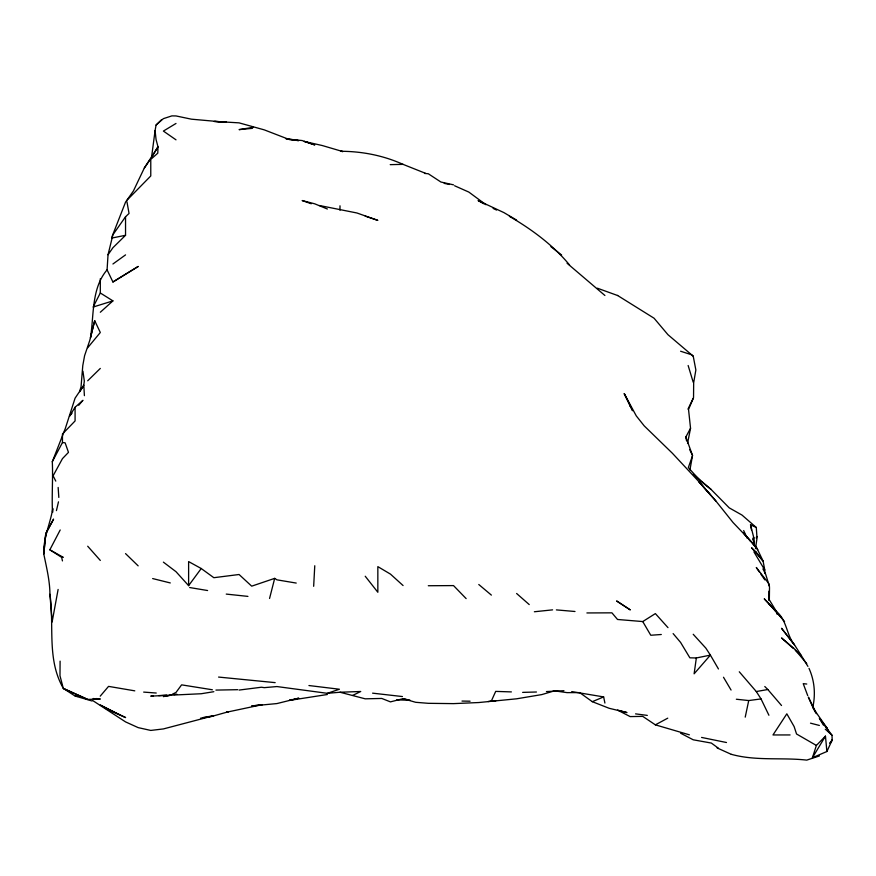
<?xml version="1.0" encoding="UTF-8"?>
<svg xmlns="http://www.w3.org/2000/svg" width="876" height="876" viewBox="0 0 876 876"><rect width="100%" height="100%" fill="white"/><g stroke="black" fill="none" stroke-linecap="round" stroke-linejoin="round"><path stroke-width="1.31" d="M78.731 405.27L82.946 400.31L75.084 407.252L75.084 420.94L62.459 434.014L62.459 442.544L52.297 461.707C53.075 478.263 51.706 495.203 52.461 511.978M60.094 661.139L59.984 675.768L63.302 688.416L75.084 696.026L92.013 700.975M693.54 397.386L693.672 382.746L695.862 369.968L693.223 356.171L667.983 334.72L654.065 318.218L617.525 295.442M769.347 599.983L769.511 587.281M753.491 545.036L753.721 537.437L750.513 524.724L756.295 527.505L756.842 535.641L756.295 538.094M126.943 201.732L129.046 213.459L125.542 216.755L112.927 234.735L108.033 254.73L107.08 269.852L112.927 281.984L138.156 266.49L112.927 281.984M52.637 512.405L52.779 508.518C50.261 523.914 43.121 538.061 43.8 554.015C46.472 567.341 49.855 580.58 49.932 594.267C54.345 625.157 46.844 658.139 62.459 686.784M313.663 586.296L314.769 565.743M155.085 130.579L151.504 157.647L157.998 146.829L156.07 139.591L155.085 130.579L156.081 125.016L161.502 119.716M718.451 668.968L710.392 655.117L696.343 657.964L694.12 673.808L710.392 655.117L705.837 648.12L693.223 634.279M755.495 548.606L757.258 536.506M689.938 469.93L692.533 455.443L685.831 437.004L690.54 428.244L688.525 409.42L693.518 397.748M58.112 589.449L52.1 622.048L49.932 594.267M687.529 443.431L690.54 428.244M829.638 743.198L832.2 740.012L830.306 743.078M745.224 717.137L748.728 700.559L761.025 698.917L768.909 715.254M56.436 510.62L58.484 501.839M87.699 347.739L100.313 332.497L94.696 320.693L90.48 337.687C94.071 315.075 91.279 288.423 107.08 269.852M94.696 320.693L89.746 340.49L84.6 355.656L82.782 365.599L81.041 386.853L79.563 391.506M269.556 598.472L274.692 578.368L276.925 579.835L296.23 583.066M752.988 539.912L753.721 537.437L753.787 544.018M812.435 757.729L816.377 745.443L825.466 736.125L826.889 751.509L812.435 757.729L825.466 736.125M111.975 236.794L125.542 202.137L133.437 190.913L144.299 168.05L157.998 146.829L157.779 153.18L150.771 159.388L150.771 175.956L127.261 199.925M692.303 456.363L688.328 467.587L700.34 480.858L710.94 489.312L729.248 507.872L742.005 515.066L756.295 527.505M52.297 461.707L65.35 428.364L75.084 398.164L83.8 385.254L84.326 381.06L82.935 371.183M488.085 701.567L491.381 700.953L495.696 691.394L511.387 691.909M826.889 751.509L832.2 740.012M687.988 409.092L693.223 398.273M100.313 292.989L93.119 307.038L112.927 300.884L100.313 292.989L100.313 278.721M390.225 164.644L403.07 164.37L425.605 173.349M49.844 549.799L63.269 557.333L61.648 557.333L49.844 549.799L60.203 529.969M79.858 391.605L83.8 385.254L84.403 395.667M75.084 407.252L69.478 416.188L71.996 413.209M144.299 168.05L150.059 159.728M108.033 254.73L112.927 247.711L125.542 235.294L125.542 216.755M163.385 562.14L175.999 571.689L188.614 585.639L201.228 568.524L213.843 577.7L239.071 574.503L251.686 586.164L274.692 578.368M87.699 380.786L100.313 368.424M100.313 312.25L112.927 300.884M156.081 125.016L163.385 118.654L171.904 115.884L175.999 115.939L191.428 119.18L226.457 122.301L214.171 121.49M112.927 263.994L125.542 254.883M100.236 696.146L108.558 686.379L134.784 690.846M586.898 612.948L611.93 612.839L617.525 619.474L642.754 621.566L655.368 613.594L667.983 627.632M175.999 123.461L163.385 131.071L175.999 139.832M239.071 690.069L261.409 687.233L264.3 687.649L276.925 686.554L327.383 693.321L339.998 692.237L365.226 698.829L381.75 698.446L390.455 701.873L403.07 698.665L415.684 702.3L428.298 703.318L453.527 703.625L478.767 702.541L516.61 698.807L541.839 694.58L554.453 690.846L567.068 692.631L579.682 692.62L592.296 701.676L609.17 708.29L626.975 712.571L617.525 710.075L630.14 716.59L642.754 716.382L655.368 724.846L667.753 718.167M172.473 694.153L175.999 692.445L181.606 684.857L212.353 689.762M352.612 695.434L360.726 691.492L339.998 692.237M592.296 701.676L603.641 696.913L604.911 703.045M327.383 694.504L289.54 700.395L292.058 699.475M327.383 693.321L339.406 689.237L308.932 685.536M819.367 755.955L806.752 760.116C781.622 757.269 756.13 761.2 731.307 754.313M289.54 700.395L298.738 698.161L276.925 703.57L251.686 705.968L262.274 704.643L226.457 712.243L228.264 711.794L211.269 716.546L200.626 718.167M111.635 238.086L125.542 235.294M174.105 694.613L176.788 694.131M203.243 717.51L213.843 715.659L163.385 728.931L150.771 730.431L138.156 727.617L125.542 721.89L92.736 700.559M739.278 671.793L756.295 691.547L767.825 689.522L781.523 705.508M213.843 691.69L201.228 693.737L150.771 696.135L153.431 695.971M534.371 611.755L552.592 609.86M661.292 634.498L650.769 635.253L642.754 621.566M87.699 699.431L63.302 688.416L87.699 699.431L100.313 699.015L96.36 698.555M158.753 695.621L166.736 695.106M546.449 691.569L563.947 690.704M522.633 692.379L536.451 692.007M215.912 690.091L237.714 689.686M428.298 585.737L453.527 585.595L466.141 598.604M790.075 734.942L772.982 734.953L786.834 713.82L794.138 726.587L796.547 733.989L816.377 745.443M491.381 700.953L495.717 700.964M462.002 701.074L470.084 701.194M696.343 657.964L689.872 657.832L680.597 642.426L673.129 633.6M396.719 699.847L410.165 700.285M214.894 121.414L239.071 122.859L264.3 129.878L289.54 139.623L298.617 140.62L285.576 138.605M143.675 692.095L156.235 693.025M424.521 173.426L428.298 173.755L440.913 182.022L453.527 184.847M556.37 609.893L574.995 611.492M62.459 442.544L65.12 442.807L68.481 452.366L62.459 458.63L53.108 475.81L55.779 481.11M275.163 682.634L218.573 677.071M341.257 151.274C362.62 151.439 383.458 155.556 403.07 164.37M247.93 596.392L226.249 594.092M736.344 699.234L748.728 700.559M806.752 684.036L803.226 683.652L807.716 695.621M372.585 693.157L402.434 696.551M635.56 713.874L647.32 715.396M93.108 698.522L95.648 698.873M603.641 696.913L571.721 691.591M764.759 569.98L763.116 561.144L756.295 552.241L753.929 551.891L764.759 569.98L764.847 573.517M340.95 151.296L342.855 151.592L322.357 145.558L304.279 141.43L314.769 144.934L302.154 140.543L286.901 139.021M189.643 587.533L207.601 590.533M701.577 737.428L726.489 742.519M319.433 205.51L356.948 212.988L377.841 220.38L365.226 216.131M444.198 183.369L449.443 184.475M403.07 698.665L408.983 700.012M152.654 578.565L170.294 582.945M810.497 723.16L819.367 725.448M689.379 734.822L655.368 724.846M680.597 351.232L691.646 354.78L693.223 356.171M597.366 288.193L617.657 295.53M731.066 754.236L717.115 747.94M311.243 203.758L302.154 200.538L314.769 203.834L327.383 209.014M454.578 185.756L468.846 192.085L485.939 204.721M493.111 208.422L496.561 210.065M509.394 216.339C531.59 229.249 553.194 245.149 569.586 265.023M680.597 733.201L693.223 739.804L711.356 743.067L718.451 748.268M201.228 568.524L188.614 561.582L188.614 585.639M483.651 203.747L478.11 200.549L503.996 212.649L516.61 220.095M550.927 246.66L561.625 255.047M774.614 610.178C786.976 618.336 785.882 634.147 794.488 644.999M478.767 584.489L491.381 595.111M604.911 295.486L567.068 263.238M710.94 489.312L693.223 474.124L700.34 480.858M516.61 593.49L529.224 604.571M793.426 648.536L781.545 637.936L794.138 648.601L806.752 663.636M795.408 650.31L801.343 655.609L807.924 666.373M825.28 729.182L831.981 735.205L832.189 739.76M403.07 585.54L390.455 574.108L377.841 566.63L377.841 592.264L365.226 576.233M756.295 552.241L751.564 547.785L763.116 561.144L756.295 546.865L733.07 522.545L715.889 501.017L698.906 481.69L672.418 453.286L644.199 425.867L636.272 415.881L624.27 393.674L632.592 410.724M125.542 553.61L138.156 565.863M764.781 686.521L767.825 689.522M781.523 617.602L764.244 598.812L776.519 611.678L777.111 614.273M87.699 546.219L100.313 560.443M710.567 494.984L698.906 481.69L715.889 501.017M784.578 621.588L768.909 603.465L776.519 611.678L768.909 599.118M757.729 549.69L743.68 533.101L745.432 535.181M822.093 722.284L827.075 728.153L828.608 731.635M747.195 537.251L750.699 541.401M793.678 643.959L781.523 628.267L794.138 644.265L801.343 655.609M831.981 735.205L819.367 718.309L823.418 725.087M812.6 707.37L827.075 728.153M759.393 572.006L756.295 567.506L768.909 583.745L769.478 586.613L765.668 574.24L762.919 568.907M760.948 574.251L764.825 579.868M756.295 691.547L761.025 698.917M723.499 677.247L731.066 690.047M813.399 708.345L815.676 712.779M816.465 713.655L808.373 697.121L812.829 707.239C815.665 694.022 814.57 680.772 808.997 668.344M689.609 449.476L692.533 455.443M624.27 393.674L632.45 410.417M743.68 530.571L747.261 538.357M688.142 365.511L693.223 382.264M629.811 405.051L630.14 406.289M61.648 557.333L62.459 560.914M750.513 524.724L751.52 530.035M753.032 537.995L754.543 545.967M685.831 437.004L686.554 440.858M58.155 487.461L58.823 497.426M768.909 591.18L768.909 600.41M339.998 205.816L339.998 210.207M45.234 538.609L43.8 554.015L45.771 533.593L53.513 519.271L45.771 533.593L45.234 538.609M252.978 127.348L252.168 128.367L239.071 129.626L252.978 127.348M171.357 695.04L163.385 696.551L171.422 695.095M77.898 696.387L75.27 696.081L77.811 696.431M125.542 717.532L105.011 708.038L125.542 717.532M112.927 711.443L100.313 705.07L119.005 714.531L112.927 711.443M630.14 609.805L616.781 601.067L630.14 609.805"/></g></svg>
